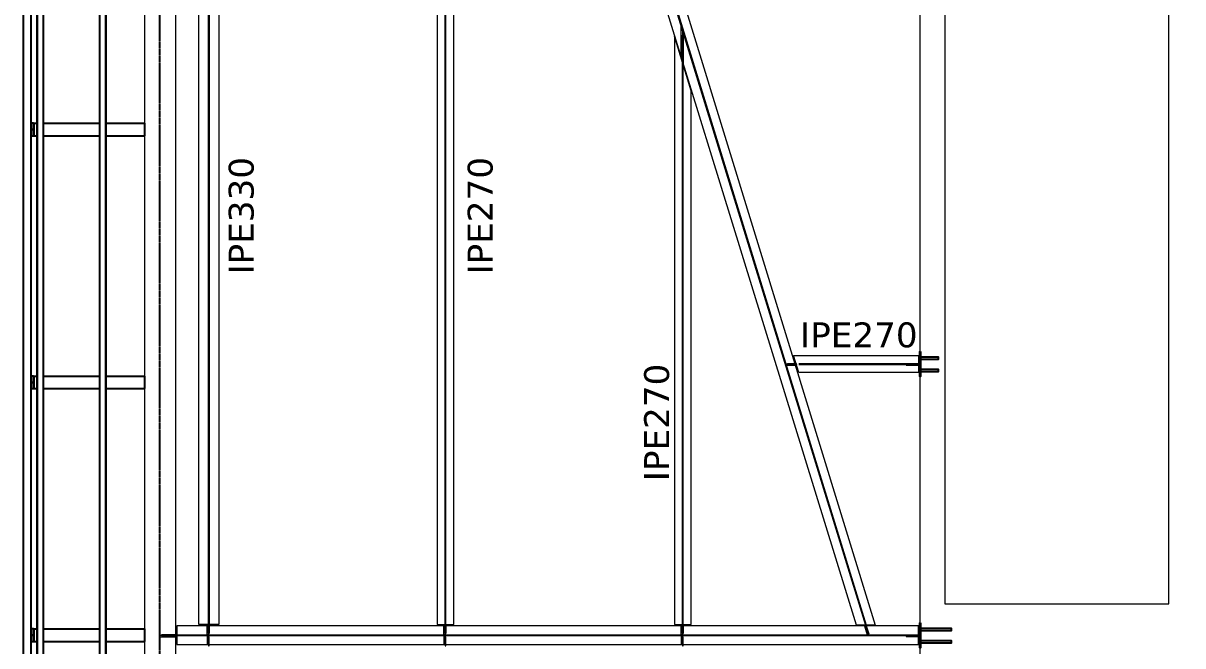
# Model space of a CAD drawing. Header units: millimetres. Extents: x -6598 to 74598, y -11659 to 33736.
# Drawn here: x -1098 to 8212, y 17295 to 22294 of the extents above; entities that cross this region are included whole.
import ezdxf

# ---------------------------------------------------------------- set-up
doc = ezdxf.new("R2010")
doc.units = ezdxf.units.MM
doc.header["$LTSCALE"] = 0.95
doc.linetypes.add('DXK_LINE_DOT3', pattern=[5.9187, 2.979, -0.9799, 0.9799, -0.9799])
for name, color, linetype, lineweight in [('0-1', 7, 'Continuous', 5), ('E_B_PLACA-1', 10, 'Continuous', 25), ('E_B_PLACA-2', 254, 'Continuous', 25), ('E_TEXTO', 3, 'Continuous', 9), ('E_VIGAS', 5, 'Continuous', 9), ('E_VIGAS-1', 5, 'Continuous', 25), ('E_VIGAS-2', 10, 'Continuous', 25), ('HCB-VIGAS', 4, 'Continuous', 15), ('HCB_ALMA', 255, 'Continuous', 5)]:
    doc.layers.add(name, color=color, linetype=linetype, lineweight=lineweight)
doc.layers.add('HCB-EJES', color=1, linetype='Continuous')
doc.layers.add('HCB-PLATINAS', color=5, linetype='Continuous')
doc.styles.add('VERDANA', font='verdana.ttf')

# ---------------------------------------------------------------- blocks, each defined once
blk = doc.blocks.new('EST_SFM_VIGA-METALICA-SECCION-C - EST_SFM_VIGA-METALICA-UPN160-1602621-_58_00m_N_E_-NIVEL-15 DOC')
at = {"layer": 'E_VIGAS-1'}
for p, q in [((14.4664, 0.0471), (-14.4554, 0.0471)), ((-14.46, -0.0179), (14.471, -0.0179))]:
    blk.add_line(p, q, dxfattribs=at)
blk = doc.blocks.new('EST_SFM_VIGA-METALICA-SECCION-C - EST_SFM_VIGA-METALICA-UPN100-1529610-_58_00m_N_E_-NIVEL-15 DOC')
at = {"layer": 'E_VIGAS-2'}
for p, q in [((14.393, 0.0321), (-14.4413, 0.0321)), ((-14.4417, -0.0179), (14.3931, -0.0179))]:
    blk.add_line(p, q, dxfattribs=at)
blk = doc.blocks.new('EST_SFM_VIGA-METALICA-SECCION-C - EST_SFM_VIGA-METALICA-UPN100-1529678-_58_00m_N_E_-NIVEL-15 DOC')
at = {"layer": 'E_VIGAS-2'}
for p, q in [((13.3738, 0.0179), (-13.4222, 0.0179)), ((-13.5042, -0.0321), (13.4558, -0.0321))]:
    blk.add_line(p, q, dxfattribs=at)
blk = doc.blocks.new('DCTIB_CNI_EST_MOD-1A-FAC_0001_rvt-1-_58_00m_N_E_-NIVEL-15 DOC')
at = {"layer": 'E_B_PLACA-1'}
for p, q in [((-75.1475, 138.9949), (-75.1475, 167.83)), ((-74.5974, 166.8104), (-74.5974, 140.0145))]:
    blk.add_line(p, q, dxfattribs=at)
at = {"layer": 'E_B_PLACA-2'}
for p, q in [((-75.1475, 167.83), (-75.1475, 138.9949)), ((-74.5974, 140.0145), (-74.5974, 166.8104))]:
    blk.add_line(p, q, dxfattribs=at)
at = {"layer": 'E_VIGAS-1'}
for p, q in [((-75.1766, 162.1525), (-75.1954, 162.1525)), ((-75.1953, 162.1053), (-75.1815, 162.1053)), ((-75.1815, 162.1053), (-75.1764, 162.1053)), ((-75.1813, 162.1053), (-75.1763, 162.1053)), ((-75.1765, 162.1053), (-75.1813, 162.1053)), ((-75.1766, 162.1151), (-75.1766, 162.1525)), ((-75.1766, 162.1525), (-75.1754, 162.1525)), ((-75.1754, 162.0525), (-75.1754, 162.1525)), ((-75.1754, 162.1525), (-75.1475, 162.1525)), ((-75.1754, 162.1525), (-75.1754, 162.0525)), ((-75.0975, 162.1525), (-74.6474, 162.1525)), ((-74.5974, 162.1525), (-74.2871, 162.1525)), ((-74.2871, 162.1525), (-74.2871, 162.0525)), ((-75.1954, 162.0525), (-75.1766, 162.0525)), ((-75.1815, 162.0997), (-75.1953, 162.0997)), ((-75.1765, 162.0997), (-75.1815, 162.0997)), ((-75.1813, 162.0997), (-75.1765, 162.0997)), ((-75.1764, 162.0997), (-75.1813, 162.0997)), ((-75.1766, 162.0525), (-75.1766, 162.0899)), ((-75.1754, 162.0525), (-75.1766, 162.0525)), ((-75.1754, 162.0525), (-75.1475, 162.0525)), ((-75.0975, 162.0525), (-74.6474, 162.0525)), ((-74.5974, 162.0525), (-74.2871, 162.0525)), ((-75.1766, 160.1225), (-75.1954, 160.1225)), ((-75.1953, 160.0753), (-75.1815, 160.0753)), ((-75.1815, 160.0697), (-75.1953, 160.0697)), ((-75.1815, 160.0753), (-75.1764, 160.0753)), ((-75.1765, 160.0697), (-75.1815, 160.0697)), ((-75.1813, 160.0753), (-75.1763, 160.0753)), ((-75.1765, 160.0753), (-75.1813, 160.0753)), ((-75.1813, 160.0697), (-75.1765, 160.0697)), ((-75.1764, 160.0697), (-75.1813, 160.0697)), ((-75.1766, 160.0851), (-75.1766, 160.1225)), ((-75.1766, 160.1225), (-75.1754, 160.1225)), ((-75.1766, 160.0225), (-75.1766, 160.0599)), ((-75.1754, 160.0225), (-75.1754, 160.1225)), ((-75.1754, 160.1225), (-75.1475, 160.1225)), ((-75.1754, 160.1225), (-75.1754, 160.0225)), ((-75.0975, 160.1225), (-74.6474, 160.1225)), ((-74.5974, 160.1225), (-74.2871, 160.1225)), ((-74.2871, 160.1225), (-74.2871, 160.0225)), ((-75.1954, 160.0225), (-75.1766, 160.0225)), ((-75.1754, 160.0225), (-75.1766, 160.0225)), ((-75.1754, 160.0225), (-75.1475, 160.0225)), ((-75.0975, 160.0225), (-74.6474, 160.0225)), ((-74.5974, 160.0225), (-74.2871, 160.0225)), ((-75.1766, 158.0926), (-75.1954, 158.0926)), ((-75.1953, 158.0454), (-75.1815, 158.0454)), ((-75.1815, 158.0398), (-75.1953, 158.0398)), ((-75.1815, 158.0454), (-75.1764, 158.0454)), ((-75.1765, 158.0398), (-75.1815, 158.0398)), ((-75.1813, 158.0454), (-75.1763, 158.0454)), ((-75.1765, 158.0454), (-75.1813, 158.0454)), ((-75.1813, 158.0398), (-75.1765, 158.0398)), ((-75.1764, 158.0398), (-75.1813, 158.0398)), ((-75.1766, 158.0552), (-75.1766, 158.0926)), ((-75.1766, 158.0926), (-75.1754, 158.0926)), ((-75.1766, 157.9926), (-75.1766, 158.03)), ((-75.1754, 157.9926), (-75.1754, 158.0926)), ((-75.1754, 158.0926), (-75.1475, 158.0926)), ((-75.1754, 158.0926), (-75.1754, 157.9926)), ((-75.0975, 158.0926), (-74.6474, 158.0926)), ((-74.5974, 158.0926), (-74.2871, 158.0926)), ((-74.2871, 158.0926), (-74.2871, 157.9926)), ((-75.1954, 157.9926), (-75.1766, 157.9926)), ((-75.1754, 157.9926), (-75.1766, 157.9926)), ((-75.1754, 157.9926), (-75.1475, 157.9926)), ((-75.0975, 157.9926), (-74.6474, 157.9926)), ((-74.5974, 157.9926), (-74.2871, 157.9926))]:
    blk.add_line(p, q, dxfattribs=at)
for points, knots in [([(-75.1815, 162.1053), (-75.181, 162.1053), (-75.1801, 162.1054), (-75.179, 162.106), (-75.1781, 162.1071), (-75.1774, 162.1085), (-75.1771, 162.1098), (-75.1769, 162.1108), (-75.1767, 162.1124), (-75.1766, 162.1139), (-75.1766, 162.1151)], [0, 0, 0, 0, 0.142857, 0.285714, 0.428571, 0.571429, 0.678571, 0.732143, 0.785714, 1, 1, 1, 1]), ([(-75.1766, 162.0899), (-75.1766, 162.0907), (-75.1767, 162.0922), (-75.1769, 162.0944), (-75.1774, 162.0964), (-75.1782, 162.0982), (-75.1795, 162.0994), (-75.1808, 162.0997), (-75.1815, 162.0997)], [0, 0, 0, 0, 0.142857, 0.285714, 0.428571, 0.571429, 0.785714, 1, 1, 1, 1]), ([(-75.1815, 160.0753), (-75.181, 160.0753), (-75.1801, 160.0754), (-75.179, 160.076), (-75.1781, 160.0771), (-75.1774, 160.0785), (-75.1771, 160.0798), (-75.1769, 160.0809), (-75.1767, 160.0825), (-75.1766, 160.0839), (-75.1766, 160.0851)], [0, 0, 0, 0, 0.142857, 0.285714, 0.428571, 0.571429, 0.678571, 0.732143, 0.785714, 1, 1, 1, 1]), ([(-75.1766, 160.0599), (-75.1766, 160.0607), (-75.1767, 160.0623), (-75.1769, 160.0645), (-75.1774, 160.0664), (-75.1782, 160.0682), (-75.1795, 160.0694), (-75.1808, 160.0697), (-75.1815, 160.0697)], [0, 0, 0, 0, 0.142857, 0.285714, 0.428571, 0.571429, 0.785714, 1, 1, 1, 1]), ([(-75.1815, 158.0454), (-75.181, 158.0454), (-75.1801, 158.0455), (-75.179, 158.0461), (-75.1781, 158.0471), (-75.1774, 158.0485), (-75.1771, 158.0499), (-75.1769, 158.0509), (-75.1767, 158.0525), (-75.1766, 158.054), (-75.1766, 158.0552)], [0, 0, 0, 0, 0.142857, 0.285714, 0.428571, 0.571429, 0.678571, 0.732143, 0.785714, 1, 1, 1, 1]), ([(-75.1766, 158.03), (-75.1766, 158.0307), (-75.1767, 158.0323), (-75.1769, 158.0345), (-75.1774, 158.0364), (-75.1782, 158.0382), (-75.1795, 158.0395), (-75.1808, 158.0398), (-75.1815, 158.0398)], [0, 0, 0, 0, 0.142857, 0.285714, 0.428571, 0.571429, 0.785714, 1, 1, 1, 1])]:
    blk.add_open_spline(points, degree=3, knots=knots, dxfattribs=at)
for name, p, rotation in [('EST_SFM_VIGA-METALICA-SECCION-C - EST_SFM_VIGA-METALICA-UPN160-1602621-_58_00m_N_E_-NIVEL-15 DOC', (-75.2425, 153.4179), 270), ('EST_SFM_VIGA-METALICA-SECCION-C - EST_SFM_VIGA-METALICA-UPN100-1529610-_58_00m_N_E_-NIVEL-15 DOC', (-75.1296, 153.3882), 269.9999999999999), ('EST_SFM_VIGA-METALICA-SECCION-C - EST_SFM_VIGA-METALICA-UPN100-1529678-_58_00m_N_E_-NIVEL-15 DOC', (-74.6153, 153.3882), 270.0000000000001)]:
    blk.add_blockref(name, p, dxfattribs=dict(at, rotation=rotation))

msp = doc.modelspace()

# ---------------------------------------------------------------- linework, layer by layer
at = {"layer": 'E_VIGAS', "color": 30, "true_color": 0xf26722}
for points in [[(6101, 26596), (6101, -1095.8), (61901.2, -1095.7), (61901.1, 26596)], [(8100.9, 25000.1), (6301, 25000.1), (6301, 17632.6), (8100.9, 17632.6)]]:
    msp.add_lwpolyline(points, close=True, dxfattribs=at)
at = {"layer": 'HCB-EJES', "linetype": 'DXK_LINE_DOT3'}
msp.add_line((0.1, -5780.2), (0.1, 31280.5), dxfattribs=at)
at = {"layer": 'HCB-PLATINAS', "color": 4}
for points in [[(6107, 19658.2), (6107, 19458.2), (6101, 19458.2), (6101, 19658.2)], [(6106, 17480.2), (6106, 17280.2), (6100, 17280.2), (6100, 17480.2)]]:
    msp.add_lwpolyline(points, close=True, dxfattribs=at)
at = {"layer": 'HCB-PLATINAS', "color": 5}
for points in [[(6108.5, 19607.7), (6107, 19604.1), (6108.5, 19600.4), (6109.3, 19598.4), (6115, 19596.1), (6152.5, 19596.1), (6251, 19596.1), (6251, 19612.1), (6152.5, 19612.1), (6115, 19612.1), (6109.3, 19609.7)], [(6108.5, 19507.7), (6107, 19504.1), (6108.5, 19500.4), (6109.3, 19498.4), (6115, 19496.1), (6152.5, 19496.1), (6251, 19496.1), (6251, 19512.1), (6152.5, 19512.1), (6115, 19512.1), (6109.3, 19509.7)], [(6107.5, 17429.7), (6106, 17426.1), (6107.5, 17422.4), (6108.3, 17420.4), (6114, 17418.1), (6151.5, 17418.1), (6356, 17418.1), (6356, 17434.1), (6151.5, 17434.1), (6114, 17434.1), (6108.3, 17431.7)], [(6107.5, 17329.7), (6106, 17326.1), (6107.5, 17322.4), (6108.3, 17320.4), (6114, 17318.1), (6151.5, 17318.1), (6356, 17318.1), (6356, 17334.1), (6151.5, 17334.1), (6114, 17334.1), (6108.3, 17331.7)]]:
    msp.add_lwpolyline(points, close=True, dxfattribs=at)
at = {"layer": 'HCB-VIGAS'}
for points in [[(-125.1, 185.1), (125.9, 185.1), (126, 25315.1), (-125, 25315.1)], [(472.6, 17465.2), (312.6, 17465.2), (312.6, 24604.7), (472.6, 24604.7)], [(2225.1, 17465.1), (2360.1, 17465.1), (2360.1, 24604.7), (2225.1, 24604.7)], [(4194.2, 21997.9), (4184.1, 22030.7), (4184.1, 22269.2), (4194.1, 22236.7)], [(4130, 17465.2), (4265, 17465.2), (4265, 21750.2), (4130, 22188.2)], [(4194.2, 22197.1), (4200.9, 22175.6), (4200.8, 21958.4), (4194.2, 21979.8)], [(5029.9, 19544.5), (5026.8, 19554.4), (5099.2, 19554.5), (5102.3, 19544.5)], [(5107.7, 19560.9), (5109.7, 19554.4), (5038.6, 19554.5), (5038.6, 19560.7)], [(5088, 19625.1), (6091.1, 19625.1), (6091.1, 19490.1), (5129.5, 19490.1)], [(6101, 19554.3), (5991, 19554.3), (5991, 19548.3), (6101, 19548.3)], [(135.9, 17305.2), (6091.1, 17305.2), (6091.1, 17455.2), (135.9, 17455.2)], [(389.5, 17383.7), (379.5, 17383.7), (379.5, 17455.2), (389.5, 17455.2)], [(389.5, 17465.2), (395.7, 17465.2), (395.7, 17393.7), (389.5, 17393.7)], [(2289.5, 17383.7), (2279.5, 17383.7), (2279.5, 17455.2), (2289.5, 17455.2)], [(2289.5, 17465.1), (2295.7, 17465.1), (2295.7, 17393.7), (2289.5, 17393.7)], [(4194.4, 17383.7), (4184.4, 17383.7), (4184.4, 17455.2), (4194.4, 17455.2)], [(4194.4, 17465.2), (4200.6, 17465.2), (4200.6, 17393.7), (4194.4, 17393.7)], [(5677.4, 17383.7), (5687.9, 17383.7), (5665.9, 17455.2), (5655.5, 17455.1)], [(5670.8, 17461.8), (5663.9, 17461.8), (5686.2, 17389.4), (5693.1, 17389.4)], [(125.9, 17367.1), (125.9, 17377.1), (-0.1, 17377.1), (-0.1, 17367.1)], [(135.9, 17383.3), (11.7, 17383.3), (11.7, 17377.1), (135.9, 17377.1)], [(389.5, 17376.6), (379.5, 17376.6), (379.5, 17305.2), (389.5, 17305.2)], [(389.5, 17295.2), (395.7, 17295.2), (395.7, 17366.6), (389.5, 17366.6)], [(2289.5, 17376.6), (2279.5, 17376.6), (2279.5, 17305.2), (2289.5, 17305.2)], [(2289.5, 17295.2), (2295.7, 17295.2), (2295.7, 17366.6), (2289.5, 17366.6)], [(4194.6, 17376.6), (4184.6, 17376.6), (4184.6, 17305.1), (4194.6, 17305.1)], [(4194.6, 17295.2), (4200.8, 17295.2), (4200.8, 17366.6), (4194.6, 17366.6)], [(6100, 17376.6), (5990, 17376.6), (5990, 17370.6), (6100, 17370.6)]]:
    msp.add_lwpolyline(points, close=True, dxfattribs=at)
msp.add_lwpolyline([(3328.6, 25315.7), (5742.3, 17461.8), (5592.4, 17461.8), (3171.6, 25315.7), (3328.6, 25315.7)], dxfattribs=at)
at = {"layer": 'HCB_ALMA'}
for p, q in [((3246.4, 25315.7), (5663.9, 17461.8)), ((3253.8, 25315.7), (5670.8, 17461.8)), ((388.9, 17465.2), (388.9, 24607.6)), ((396.4, 17465.2), (396.4, 24607.6)), ((2289.3, 17465.1), (2289.3, 24604.7)), ((2295.9, 17465.1), (2295.9, 24604.7)), ((4194.1, 17465.2), (4194.1, 21980.4)), ((4200.7, 17465.2), (4200.7, 21959)), ((5130.1, 19560.9), (6091.1, 19560.9)), ((5130.1, 19554.3), (6091.1, 19554.3)), ((135.9, 17383.7), (6091.1, 17383.7)), ((135.9, 17376.6), (6091.1, 17376.6))]:
    msp.add_line(p, q, dxfattribs=at)

# ---------------------------------------------------------------- block references
at = {"layer": '0-1', "xscale": 1000, "yscale": 1000, "zscale": 1000}
msp.add_blockref('DCTIB_CNI_EST_MOD-1A-FAC_0001_rvt-1-_58_00m_N_E_-NIVEL-15 DOC', (74162.1, -140662.4), dxfattribs=at)

# ---------------------------------------------------------------- texts
at = {"layer": 'E_TEXTO', "char_height": 200, "width": 1206.139, "attachment_point": 1, "rotation": 90, "style": 'VERDANA'}
for s, insert in [('IPE330', (551.9, 20276.2)), ('IPE270', (2470.4, 20276.2)), ('IPE270', (3887.3, 18616.7))]:
    msp.add_mtext(s, dxfattribs=dict(at, insert=insert))
at = {"layer": 'E_TEXTO', "insert": (5139.7, 19891.6), "char_height": 200, "width": 1206.139, "attachment_point": 1, "style": 'VERDANA'}
msp.add_mtext('IPE270', dxfattribs=at)

doc.saveas('drawing.dxf')
